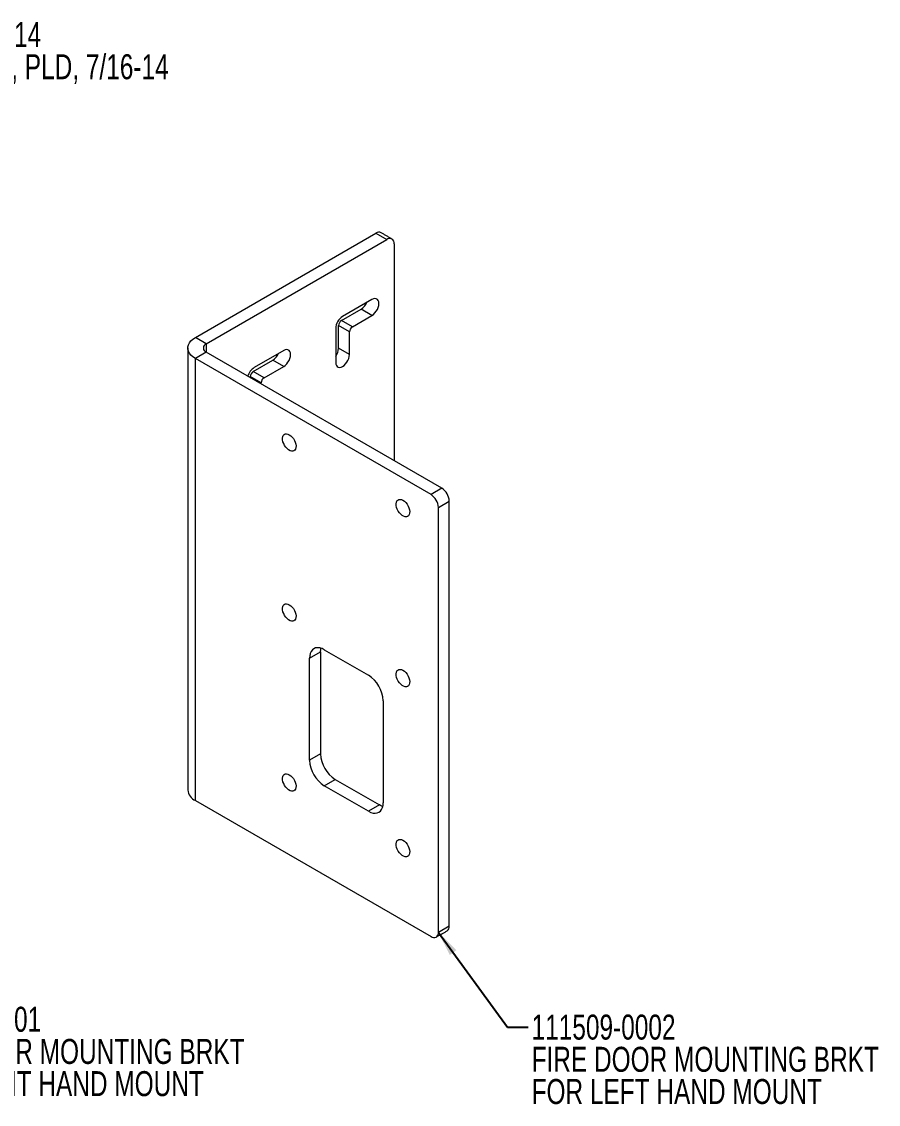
# Model space of a CAD drawing. Header units: inches. Extents: x 1.2 to 24.5, y 3.6 to 13.7.
# Drawn here: x 19.31 to 24.45, y 4.7 to 11.2 of the extents above; entities that cross this region are included whole.
import ezdxf

# ---------------------------------------------------------------- set-up
doc = ezdxf.new("R2010")
doc.units = ezdxf.units.IN
doc.header["$MEASUREMENT"] = 0
doc.layers.add('DIM', color=1, linetype='Continuous')
doc.styles.add('SLDTEXTSTYLE0', font='ARIAL.TTF', dxfattribs={"width": 0.7})
doc.styles.get("Standard").update_dxf_attribs({"font": 'ARIAL.TTF'})
doc.dimstyles.new('SLDDIMSTYLE2', dxfattribs={"dimtxt": 0.15, "dimasz": 0.15, "dimexe": 0, "dimexo": 0.0625, "dimgap": 0.0375, "dimtad": 0, "dimtih": 1, "dimtoh": 1, "dimdec": 0, "dimrnd": 1e-09, "dimzin": 0, "dimdsep": 46, "dimtxsty": 'Standard', "dimsah": 1, "dimcen": 0.09, "dimadec": 0, "dimazin": 0, "dimtfac": 1, "dimtdec": 0, "dimtofl": 0, "dimtmove": 0, "dimatfit": 3, "dimfxl": 0, "dimtolj": 1, "dimtzin": 0, "dimarcsym": 0})

# ---------------------------------------------------------------- blocks, each defined once
blk = doc.blocks.new('SW_NOTE_3')
at = {"layer": 'DIM', "color": 0, "char_height": 0.15, "attachment_point": 1, "style": 'SLDTEXTSTYLE0'}
for s, insert in [('080352-0714', (0.0201, 0.0751)), ('NUT, HEX, PLD, 7/16-14', (0.0201, -0.1182))]:
    blk.add_mtext(s, dxfattribs=dict(at, insert=insert))
blk = doc.blocks.new('SW_NOTE_9')
at = {"layer": 'DIM', "color": 0, "char_height": 0.15, "attachment_point": 1, "style": 'SLDTEXTSTYLE0'}
for s, insert in [('111509-0001', (0.0201, 0.0752)), ('FIRE DOOR MOUNTING BRKT', (0.0201, -0.1181)), ('FOR RIGHT HAND MOUNT', (0.0201, -0.3115))]:
    blk.add_mtext(s, dxfattribs=dict(at, insert=insert))
blk = doc.blocks.new('SW_NOTE_10')
at = {"layer": 'DIM', "color": 0, "char_height": 0.15, "attachment_point": 1, "style": 'SLDTEXTSTYLE0'}
for s, insert in [('111509-0002', (0.0197, 0.0752)), ('FIRE DOOR MOUNTING BRKT', (0.0197, -0.1181)), ('FOR LEFT HAND MOUNT', (0.0197, -0.3115))]:
    blk.add_mtext(s, dxfattribs=dict(at, insert=insert))

msp = doc.modelspace()

# ---------------------------------------------------------------- linework, layer by layer
at = {"color": 7, "linetype": 'Continuous', "lineweight": 15}
for p, q in [((20.353103, 9.306299), (21.436744, 9.931872)), ((20.418511, 9.26854), (21.502152, 9.894113)), ((21.436744, 9.931872), (21.502152, 9.894113)), ((21.546346, 9.868592), (21.546346, 8.566429)), ((21.413763, 9.533618), (21.236987, 9.431567)), ((21.230623, 9.407876), (21.348356, 9.475842)), ((21.29603, 9.370117), (21.413763, 9.438083)), ((21.413763, 9.438083), (21.348356, 9.475842)), ((21.278352, 9.339498), (21.212945, 9.377257)), ((21.212945, 9.241303), (21.212945, 9.377257)), ((21.29603, 9.370117), (21.230623, 9.407876)), ((20.418511, 9.26854), (20.353103, 9.306299)), ((21.195621, 9.35992), (21.195621, 9.155784)), ((21.278352, 9.203544), (21.278352, 9.339498)), ((20.418511, 9.26854), (20.418511, 9.217514)), ((21.278352, 9.203544), (21.212945, 9.241303)), ((20.418511, 9.217514), (20.353103, 9.179756)), ((20.353103, 6.525998), (20.353103, 9.179756)), ((21.768201, 8.362837), (20.353103, 9.179756)), ((21.833608, 8.400596), (20.418511, 9.217514)), ((20.700293, 9.101723), (20.818026, 9.169689)), ((20.883433, 9.227465), (20.706657, 9.125414)), ((20.883433, 9.13193), (20.818026, 9.169689)), ((20.7657, 9.063964), (20.700293, 9.101723)), ((20.7657, 9.063964), (20.883433, 9.13193)), ((20.748022, 9.033345), (20.682615, 9.071104)), ((20.682615, 9.06505), (20.682615, 9.071104)), ((20.748022, 9.027291), (20.748022, 9.033345)), ((21.833608, 8.400596), (21.768201, 8.362837)), ((21.812395, 8.286291), (21.877802, 8.32405)), ((21.877802, 5.772359), (21.877802, 8.32405)), ((21.812395, 5.734601), (21.812395, 8.286291)), ((21.038997, 7.380368), (21.104404, 7.418127)), ((21.104404, 7.418127), (21.104404, 6.805721)), ((21.127385, 7.43141), (21.39255, 7.278334)), ((21.038997, 6.767963), (21.038997, 7.380368)), ((21.480939, 7.125241), (21.480939, 6.512835)), ((21.104404, 6.805721), (21.038997, 6.767963)), ((21.127385, 6.614869), (21.192792, 6.652628)), ((21.192792, 6.652628), (21.457958, 6.499552)), ((21.39255, 6.461793), (21.127385, 6.614869)), ((20.353103, 6.525998), (21.768201, 5.70908)), ((21.457958, 6.499552), (21.39255, 6.461793)), ((21.877802, 5.772359), (21.812395, 5.734601))]:
    msp.add_line(p, q, dxfattribs=at)
at = {"color": 7, "linetype": 'Continuous', "lineweight": 15, "flags": 128}
for points in [[(21.413763, 9.438083), (21.422968, 9.444594), (21.431711, 9.453174), (21.439555, 9.463393), (21.446104, 9.474738), (21.451033, 9.48664), (21.454092, 9.498503), (21.455129, 9.50973), (21.454092, 9.519761), (21.451033, 9.528091), (21.446104, 9.534303), (21.439555, 9.538086), (21.431711, 9.539249), (21.422968, 9.537734), (21.413763, 9.533618)], [(20.353103, 9.179756), (20.338621, 9.189404), (20.326665, 9.200144), (20.317478, 9.211757), (20.311247, 9.224007), (20.3081, 9.236644), (20.3081, 9.249411), (20.311247, 9.262047), (20.317477, 9.274297), (20.326665, 9.28591), (20.338621, 9.29665), (20.353103, 9.306299)], [(20.883433, 9.13193), (20.892638, 9.138441), (20.901381, 9.147021), (20.909224, 9.15724), (20.915774, 9.168585), (20.920703, 9.180487), (20.923762, 9.192349), (20.924799, 9.203577), (20.923762, 9.213608), (20.920703, 9.221938), (20.915774, 9.22815), (20.909224, 9.231933), (20.901381, 9.233096), (20.892638, 9.231581), (20.883433, 9.227465)], [(21.195621, 9.155784), (21.196658, 9.145754), (21.199717, 9.137424), (21.204646, 9.131212), (21.211196, 9.127429), (21.219039, 9.126266), (21.227782, 9.127781), (21.236987, 9.131897), (21.246191, 9.138408), (21.254935, 9.146988), (21.262778, 9.157207), (21.269328, 9.168552), (21.274256, 9.180454), (21.277315, 9.192316), (21.278352, 9.203544)], [(20.917021, 8.722546), (20.925761, 8.716402), (20.934093, 8.708351), (20.941626, 8.698768), (20.948009, 8.688101), (20.952943, 8.676849), (20.956197, 8.665539), (20.95762, 8.654699), (20.957144, 8.644836), (20.954792, 8.636411), (20.950674, 8.629819), (20.944982, 8.625367), (20.937983, 8.623263), (20.930003, 8.623607), (20.921417, 8.626381), (20.912625, 8.631456), (20.904039, 8.638596), (20.896059, 8.647465), (20.88906, 8.65765), (20.883368, 8.668673), (20.87925, 8.680021), (20.876898, 8.691161), (20.876422, 8.701574), (20.877844, 8.710771), (20.881098, 8.718324), (20.886032, 8.723879), (20.892415, 8.727176), (20.899949, 8.728062), (20.90828, 8.726494), (20.917021, 8.722546)], [(21.599379, 8.328629), (21.608119, 8.322485), (21.616451, 8.314434), (21.623984, 8.304851), (21.630367, 8.294184), (21.635301, 8.282932), (21.638556, 8.271622), (21.639978, 8.260782), (21.639502, 8.250919), (21.63715, 8.242495), (21.633032, 8.235902), (21.62734, 8.23145), (21.620341, 8.229346), (21.612361, 8.22969), (21.603775, 8.232464), (21.594983, 8.23754), (21.586397, 8.244679), (21.578417, 8.253548), (21.571418, 8.263733), (21.565726, 8.274757), (21.561608, 8.286104), (21.559256, 8.297244), (21.55878, 8.307657), (21.560202, 8.316855), (21.563457, 8.324407), (21.56839, 8.329962), (21.574773, 8.33326), (21.582307, 8.334145), (21.590638, 8.332577), (21.599379, 8.328629)], [(20.917021, 7.70187), (20.925761, 7.695726), (20.934093, 7.687675), (20.941626, 7.678091), (20.948009, 7.667425), (20.952943, 7.656173), (20.956197, 7.644863), (20.95762, 7.634023), (20.957144, 7.62416), (20.954792, 7.615735), (20.950674, 7.609143), (20.944982, 7.604691), (20.937983, 7.602587), (20.930003, 7.602931), (20.921417, 7.605705), (20.912625, 7.61078), (20.904039, 7.61792), (20.896059, 7.626789), (20.88906, 7.636974), (20.883368, 7.647997), (20.87925, 7.659345), (20.876898, 7.670485), (20.876422, 7.680898), (20.877844, 7.690095), (20.881098, 7.697648), (20.886032, 7.703203), (20.892415, 7.7065), (20.899949, 7.707386), (20.90828, 7.705818), (20.917021, 7.70187)], [(21.127385, 7.43141), (21.113558, 7.438136), (21.100072, 7.442182), (21.087258, 7.443451), (21.075432, 7.441909), (21.064885, 7.437596), (21.055877, 7.430617), (21.048631, 7.421144), (21.043323, 7.409411), (21.040085, 7.395707), (21.038997, 7.380368)], [(21.104404, 7.418127), (21.105492, 7.433466), (21.106831, 7.440478)], [(21.599379, 7.307953), (21.608119, 7.301809), (21.616451, 7.293758), (21.623984, 7.284175), (21.630367, 7.273508), (21.635301, 7.262256), (21.638556, 7.250946), (21.639978, 7.240106), (21.639502, 7.230243), (21.63715, 7.221819), (21.633032, 7.215226), (21.62734, 7.210774), (21.620341, 7.20867), (21.612361, 7.209014), (21.603775, 7.211788), (21.594983, 7.216863), (21.586397, 7.224003), (21.578417, 7.232872), (21.571418, 7.243057), (21.565726, 7.254081), (21.561608, 7.265428), (21.559256, 7.276568), (21.55878, 7.286981), (21.560202, 7.296179), (21.563457, 7.303731), (21.56839, 7.309286), (21.574773, 7.312584), (21.582307, 7.313469), (21.590638, 7.311901), (21.599379, 7.307953)], [(20.917021, 6.681194), (20.925761, 6.67505), (20.934093, 6.666999), (20.941626, 6.657415), (20.948009, 6.646749), (20.952943, 6.635497), (20.956197, 6.624187), (20.95762, 6.613347), (20.957144, 6.603484), (20.954792, 6.595059), (20.950674, 6.588467), (20.944982, 6.584015), (20.937983, 6.581911), (20.930003, 6.582255), (20.921417, 6.585029), (20.912625, 6.590104), (20.904039, 6.597244), (20.896059, 6.606113), (20.88906, 6.616298), (20.883368, 6.627321), (20.87925, 6.638669), (20.876898, 6.649809), (20.876422, 6.660222), (20.877844, 6.669419), (20.881098, 6.676972), (20.886032, 6.682527), (20.892415, 6.685824), (20.899949, 6.68671), (20.90828, 6.685142), (20.917021, 6.681194)], [(21.39255, 6.461793), (21.406377, 6.455067), (21.419864, 6.451021), (21.432678, 6.449753), (21.444504, 6.451294), (21.45505, 6.455607), (21.464058, 6.462586), (21.471305, 6.472059), (21.476612, 6.483792), (21.47985, 6.497496), (21.480939, 6.512835)], [(21.478512, 6.490484), (21.471785, 6.492826), (21.457958, 6.499552)], [(21.599379, 6.287277), (21.608119, 6.281133), (21.616451, 6.273082), (21.623984, 6.263499), (21.630367, 6.252832), (21.635301, 6.24158), (21.638556, 6.23027), (21.639978, 6.21943), (21.639502, 6.209567), (21.63715, 6.201143), (21.633032, 6.19455), (21.62734, 6.190098), (21.620341, 6.187994), (21.612361, 6.188338), (21.603775, 6.191112), (21.594983, 6.196187), (21.586397, 6.203327), (21.578417, 6.212196), (21.571418, 6.222381), (21.565726, 6.233405), (21.561608, 6.244752), (21.559256, 6.255892), (21.55878, 6.266305), (21.560202, 6.275503), (21.563457, 6.283055), (21.56839, 6.28861), (21.574773, 6.291908), (21.582307, 6.292793), (21.590638, 6.291225), (21.599379, 6.287277)]]:
    msp.add_lwpolyline(points, dxfattribs=at)
at = {"color": 7, "linetype": 'Continuous', "lineweight": 15}
for centre, radius, start, end in [((21.455052, 9.906316), 0.031436, 65.6931625, 125.61749), ((21.519404, 9.872962), 0.027294, 350.7860136, 129.2033511), ((21.299913, 9.551276), 0.089649, 302.7083545, 336.3384203), ((21.285431, 9.355833), 0.089903, 122.6054727, 177.3944857), ((21.251326, 9.375511), 0.03842, 122.6055992, 177.3944977), ((21.316733, 9.337752), 0.03842, 122.6055992, 177.3944977), ((20.428193, 9.243027), 0.027288, 110.7833567, 249.2165851), ((21.124563, 9.245126), 0.088465, 323.4402874, 357.5234205), ((20.769582, 9.245123), 0.08965, 302.7084967, 336.3382781), ((20.757017, 9.048132), 0.092243, 123.0899942, 164.1501863), ((20.720995, 9.069358), 0.03842, 122.605506, 177.3945909), ((20.786403, 9.031599), 0.03842, 122.605506, 177.3945909), ((21.781851, 8.319683), 0.09605, 2.6054927, 57.3945463), ((21.716444, 8.281924), 0.09605, 2.6054927, 57.3945463), ((21.290406, 7.117299), 0.190698, 2.3868644, 57.6131455), ((21.229529, 6.775904), 0.190698, 182.3868421, 237.613158), ((21.294937, 6.813663), 0.190698, 182.3868421, 237.613158), ((20.384603, 6.596523), 0.07724, 185.3881861, 245.9319516), ((21.785453, 5.73023), 0.027294, 230.796662, 9.2140897), ((21.847176, 5.76898), 0.030812, 305.0144064, 6.297744)]:
    msp.add_arc(centre, radius, start, end, dxfattribs=at)
for points in [[(21.533399, 9.897207), (21.467992, 9.934966)], [(20.307705, 9.243027), (20.307705, 6.58927)], [(21.799448, 5.705985), (21.864855, 5.743744)]]:
    msp.add_open_spline(points, degree=1, dxfattribs=at)

# ---------------------------------------------------------------- block references
at = {"layer": 'DIM'}
for name, p in [('SW_NOTE_3', (18.542451, 11.124846)), ('SW_NOTE_9', (18.542451, 5.212756)), ('SW_NOTE_10', (22.352411, 5.165517))]:
    msp.add_blockref(name, p, dxfattribs=at)

# ---------------------------------------------------------------- leaders
msp.add_leader([(21.812395, 5.734601), (22.227411, 5.165517), (22.352411, 5.165517)], dimstyle='SLDDIMSTYLE2', override={"dimscale": 1, "dimgap": 0.0375, "dimtad": 0, "dimclrd": 0}, dxfattribs=at)

doc.saveas('drawing.dxf')
